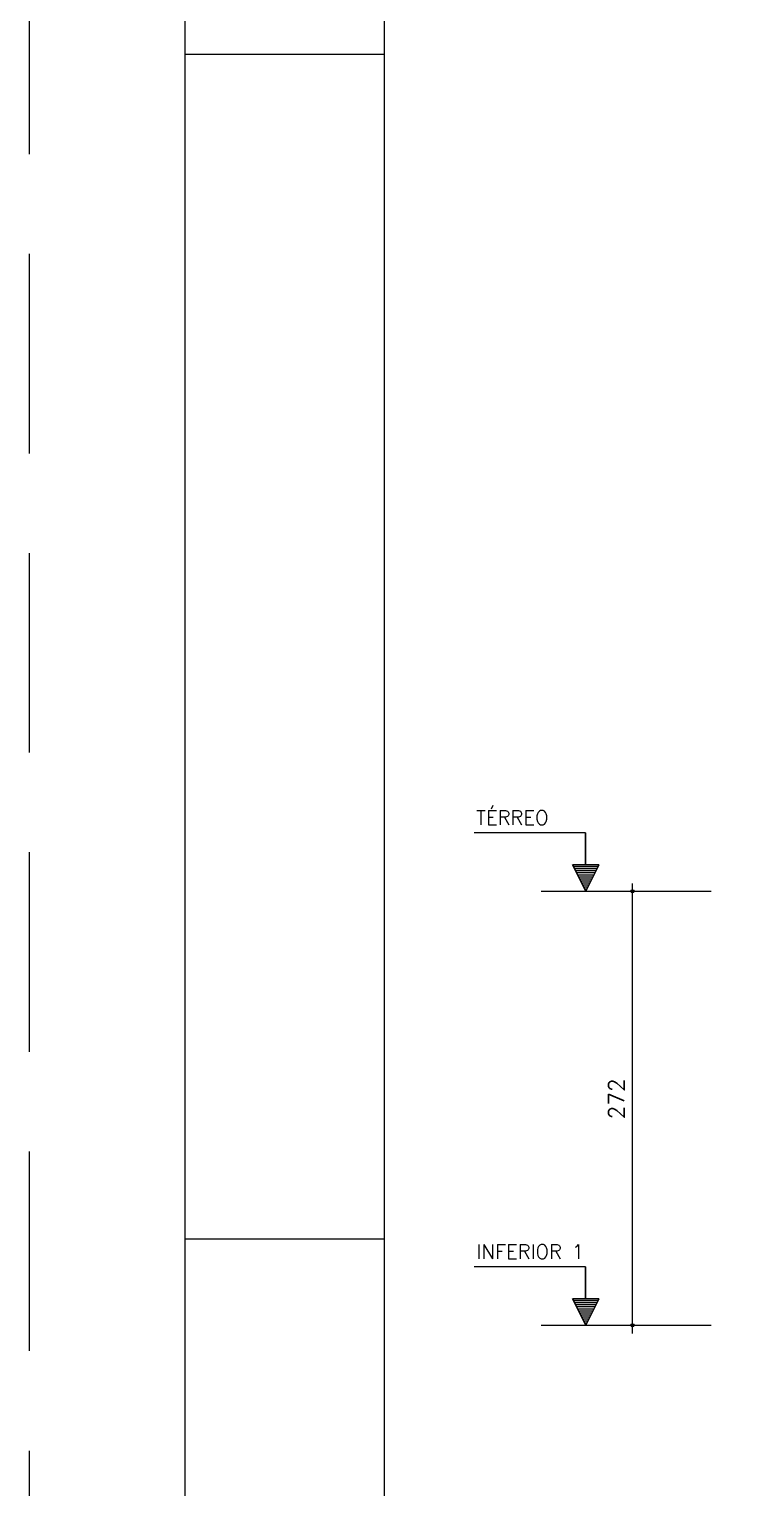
# Model space of a CAD drawing. Extents: x -1.9 to 86, y -1.6 to 60.9.
# Drawn here: x -1.95 to 6.84, y 11.73 to 30.01 of the extents above; entities that cross this region are included whole.
import ezdxf

# ---------------------------------------------------------------- set-up
doc = ezdxf.new("R2010")
doc.units = 0
doc.header["$MEASUREMENT"] = 0
doc.linetypes.add('HIDDEN', pattern=[0.375, 0.25, -0.125])
doc.layers.get('0').update_dxf_attribs({"linetype": 'CONTINUOUS'})
doc.layers.get('Defpoints').update_dxf_attribs({"linetype": 'CONTINUOUS'})
for name, color, linetype in [('ARQ_FOLHA', 7, 'CONTINUOUS'), ('PENA_01', 1, 'CONTINUOUS'), ('PENA_02', 2, 'CONTINUOUS'), ('PENA_03', 3, 'CONTINUOUS')]:
    doc.layers.add(name, color=color, linetype=linetype)
doc.styles.get("Standard").update_dxf_attribs({"font": 'ROMANS.SHX'})

# ---------------------------------------------------------------- blocks, each defined once
blk = doc.blocks.new('FOLHA A1 - 841 X 594')
at = {"layer": 'ARQ_FOLHA', "color": 1}
for p, q in [((-816, 297), (-841, 297)), ((-816, 148.5), (-841, 148.5))]:
    blk.add_line(p, q, dxfattribs=at)
for points in [[(-841, 0), (0, 0), (0, 594), (-841, 594)], [(-816, 10), (-10, 10), (-10, 584), (-816, 584)]]:
    blk.add_lwpolyline(points, close=True, dxfattribs=at)
at = {"layer": 'Defpoints', "color": 8, "linetype": 'HIDDEN', "ltscale": 100}
blk.add_lwpolyline([(-860.5, 609.5), (-860.5, -15.5), (19.5, -15.5), (19.5, 609.5)], close=True, dxfattribs=at)
blk = doc.blocks.new('*U24')
blk.add_blockref('FOLHA A1 - 841 X 594', (0, 0))

msp = doc.modelspace()

# ---------------------------------------------------------------- linework, layer by layer
at = {"layer": 'PENA_01', "linetype": 'Continuous'}
for p, q in [((4.469196, 19.203699), (6.60006, 19.203699)), ((4.469196, 13.763699), (6.60006, 13.763699))]:
    msp.add_line(p, q, dxfattribs=at)
at = {"layer": 'PENA_02', "linetype": 'Continuous'}
for centre, radius in [((5.615342, 19.203699), 0.02), ((5.615342, 19.203699), 0.01), ((5.615342, 13.763699), 0.02), ((5.615342, 13.763699), 0.01)]:
    msp.add_circle(centre, radius, dxfattribs=at)
at = {"layer": 'PENA_03', "linetype": 'Continuous'}
for p, q in [((5.028195, 19.935564), (3.628195, 19.935564)), ((5.028195, 19.535564), (5.028195, 19.935564)), ((5.029595, 19.535564), (5.029595, 19.936964)), ((5.028895, 19.203699), (4.862962, 19.535564)), ((4.862962, 19.535564), (5.028195, 19.535564)), ((5.028895, 19.206821), (4.865218, 19.534173)), ((5.192571, 19.534173), (4.865218, 19.534173)), ((5.182064, 19.510036), (4.875726, 19.510036)), ((5.1693, 19.484508), (4.88849, 19.484508)), ((5.156536, 19.45898), (4.901254, 19.45898)), ((5.143771, 19.433452), (4.914018, 19.433452)), ((5.131007, 19.407924), (4.926782, 19.407924)), ((5.118243, 19.382396), (4.939546, 19.382396)), ((5.194828, 19.535564), (5.028895, 19.203699)), ((5.192571, 19.534174), (5.028895, 19.20682)), ((5.029595, 19.535564), (5.194828, 19.535564)), ((5.105479, 19.356868), (4.95231, 19.356868)), ((5.092715, 19.33134), (4.965074, 19.33134)), ((5.079951, 19.305812), (4.977838, 19.305812)), ((5.067187, 19.280284), (4.990602, 19.280284)), ((5.054423, 19.254755), (5.003366, 19.254755)), ((5.041659, 19.229227), (5.016131, 19.229227)), ((5.615342, 13.663166), (5.615342, 19.303699)), ((5.028195, 14.495564), (3.628195, 14.495564)), ((5.028195, 14.095564), (5.028195, 14.495564)), ((5.029595, 14.095564), (5.029595, 14.496964)), ((5.028895, 13.763699), (4.862962, 14.095564)), ((4.862962, 14.095564), (5.028195, 14.095564)), ((5.028895, 13.766821), (4.865218, 14.094173)), ((5.192571, 14.094173), (4.865218, 14.094173)), ((5.194828, 14.095564), (5.028895, 13.763699)), ((5.192571, 14.094174), (5.028895, 13.76682)), ((5.029595, 14.095564), (5.194828, 14.095564)), ((5.182064, 14.070036), (4.875726, 14.070036)), ((5.1693, 14.044508), (4.88849, 14.044508)), ((5.156536, 14.01898), (4.901254, 14.01898)), ((5.143771, 13.993452), (4.914018, 13.993452)), ((5.131007, 13.967924), (4.926782, 13.967924)), ((5.118243, 13.942396), (4.939546, 13.942396)), ((5.105479, 13.916868), (4.95231, 13.916868)), ((5.092715, 13.89134), (4.965074, 13.89134)), ((5.079951, 13.865812), (4.977838, 13.865812)), ((5.067187, 13.840284), (4.990602, 13.840284)), ((5.054423, 13.814755), (5.003366, 13.814755)), ((5.041659, 13.789227), (5.016131, 13.789227))]:
    msp.add_line(p, q, dxfattribs=at)

# ---------------------------------------------------------------- block references
at = {"xscale": 0.09999999999999938, "yscale": 0.09999999999999938, "zscale": 0.09999999999999938}
msp.add_blockref('*U24', (84.1, -0.0075), dxfattribs=at)

# ---------------------------------------------------------------- texts
at = {"layer": 'PENA_03', "linetype": 'Continuous'}
for s, p in [('TÉRREO', (3.653901, 20.037438)), ('INFERIOR 1', (3.658467, 14.597438))]:
    msp.add_text(s, height=0.18, dxfattribs=at).set_placement(p)
msp.add_text('272', height=0.2, rotation=90, dxfattribs=at).set_placement((5.513038, 16.345096))

doc.saveas('drawing.dxf')
